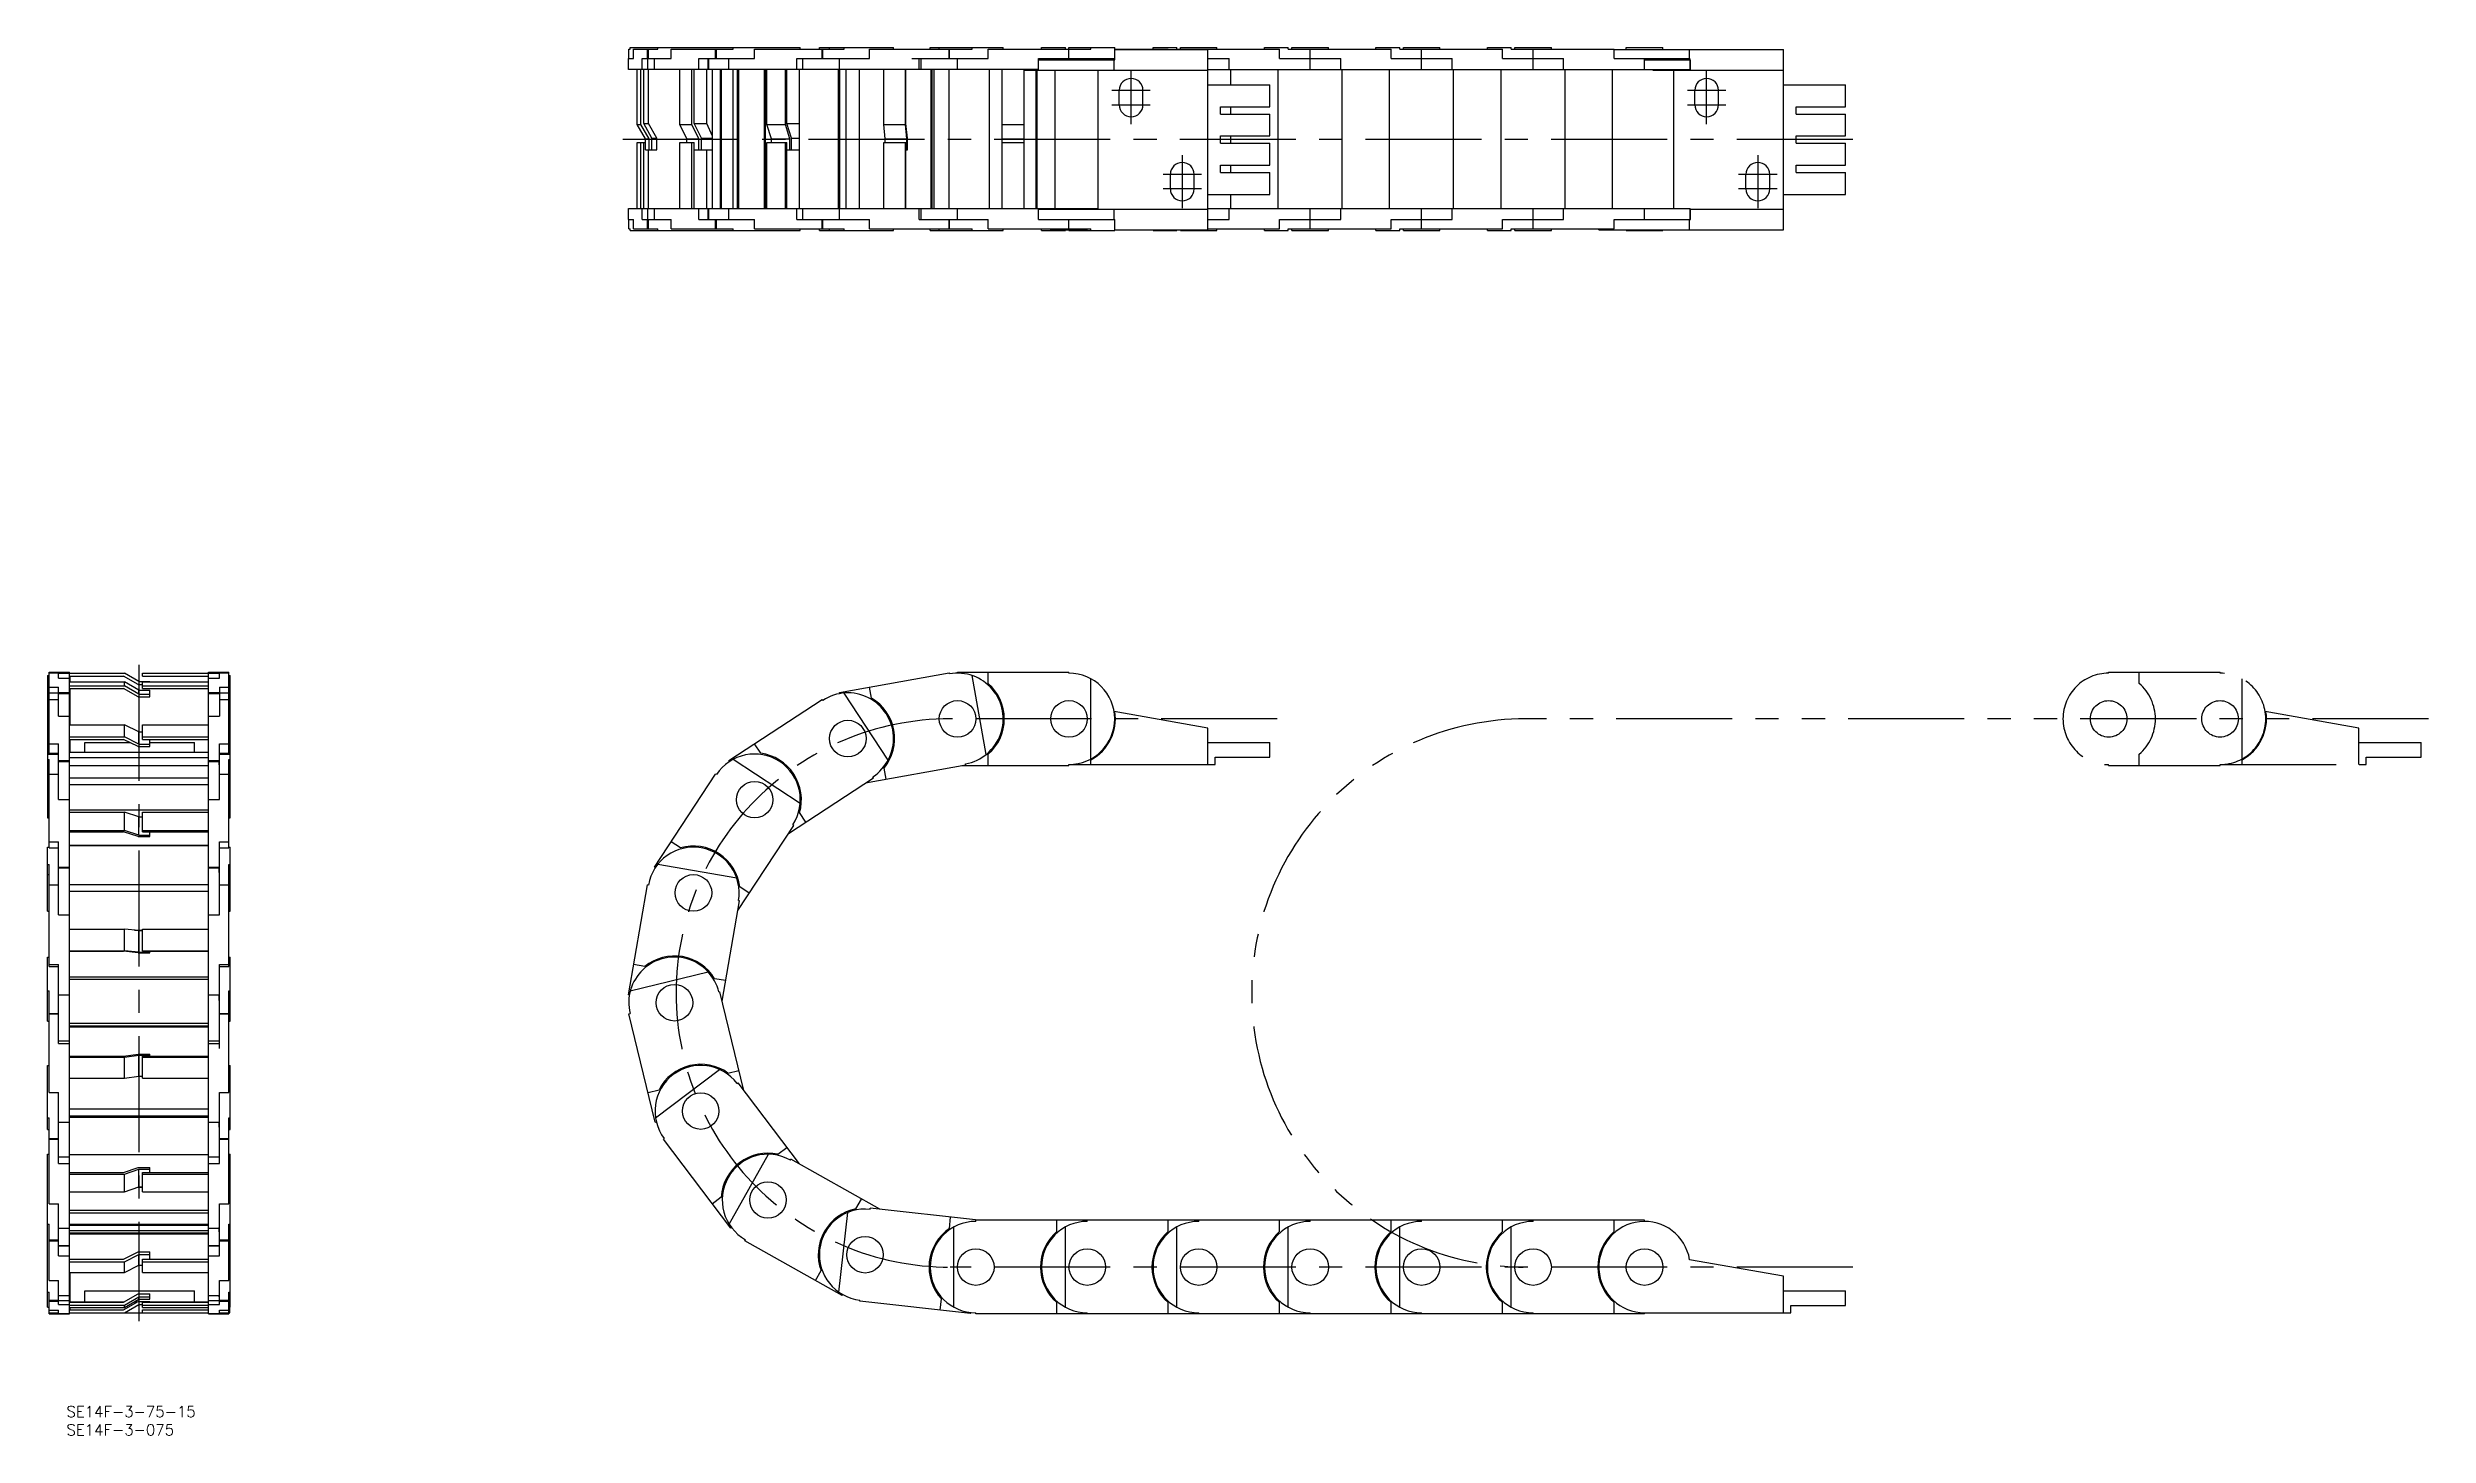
# Model space of a CAD drawing. Extents: x -25 to 626, y -33 to 346.
import ezdxf

# ---------------------------------------------------------------- set-up
doc = ezdxf.new("R2010")
doc.units = 0
doc.linetypes.add('CENTER', pattern=[50.8, 31.75, -6.35, 6.35, -6.35])
doc.linetypes.add('PHANTOM', pattern=[63.5, 31.75, -6.35, 6.35, -6.35, 6.35, -6.35])
doc.layers.get('0').update_dxf_attribs({"linetype": 'CONTINUOUS'})
doc.layers.add('CENTER', color=1, linetype='CENTER')
doc.styles.get("Standard").update_dxf_attribs({"font": 'txt.shx', "height": 3, "bigfont": 'bigfont.shx'})

msp = doc.modelspace()

# ---------------------------------------------------------------- linework, layer by layer
at = {"color": 7, "linetype": 'CONTINUOUS'}
for p, q in [((134.03, 343.46), (134.03, 346.06)), ((134.03, 346.06), (134.46, 346.06)), ((134.46, 346.06), (134.46, 346.46)), ((134.46, 346.46), (180.97, 346.46)), ((135.34, 343.46), (135.34, 346.06)), ((135.34, 346.06), (141.95, 346.06)), ((139.12, 343.46), (139.12, 346.06)), ((139.42, 343.46), (139.42, 346.06)), ((141.95, 346.06), (141.95, 346.46)), ((145.62, 343.46), (145.62, 346.06)), ((145.62, 346.06), (162.6, 346.06)), ((157.77, 343.46), (157.77, 346.06)), ((158.02, 343.46), (158.02, 346.06)), ((162.6, 346.06), (162.6, 346.46)), ((168.44, 343.46), (168.44, 346.06)), ((168.44, 346.06), (192.99, 346.06)), ((180.97, 346.06), (180.97, 346.46)), ((186.19, 346.06), (186.19, 346.46)), ((186.19, 346.46), (206.48, 346.46)), ((186.96, 343.46), (186.96, 346.06)), ((187.13, 343.46), (187.13, 346.06)), ((188.98, 346.06), (188.98, 346.46)), ((192.99, 346.06), (192.99, 346.46)), ((199.94, 343.46), (199.94, 346.06)), ((199.94, 346.06), (227.97, 346.06)), ((206.48, 346.06), (206.48, 346.46)), ((216.5, 346.06), (216.5, 346.46)), ((216.5, 346.46), (236.5, 346.46)), ((219, 346.06), (219, 346.46)), ((221.74, 343.46), (221.74, 346.06)), ((221.79, 343.46), (221.79, 346.06)), ((227.97, 346.06), (227.97, 346.46)), ((232.35, 343.46), (232.35, 346.06)), ((232.35, 346.06), (260.5, 346.06)), ((236.5, 346.06), (236.5, 346.46)), ((247, 346.06), (247, 346.46)), ((247, 346.46), (253.5, 346.46)), ((253.5, 346.06), (253.5, 346.46)), ((254.5, 343.46), (254.5, 346.46)), ((254.5, 346.46), (267, 346.46)), ((260.5, 346.06), (260.5, 346.46)), ((267, 343.45), (267, 346.46)), ((267, 346.06), (281.65, 346.06)), ((267, 345.93), (292.5, 345.93)), ((267.04, 343.11), (267.04, 345.93)), ((277.5, 346.06), (277.5, 346.46)), ((277.5, 346.46), (284, 346.46)), ((281.65, 345.93), (281.65, 346.06)), ((284, 346.06), (284, 346.46)), ((284, 346.06), (312.15, 346.06)), ((285, 346.06), (285, 346.46)), ((285, 346.46), (295, 346.46)), ((290, 345.93), (290, 346.06)), ((292.5, 296.63), (292.5, 345.93)), ((295, 346.06), (295, 346.46)), ((308, 346.06), (308, 346.46)), ((308, 346.46), (314.5, 346.46)), ((312.15, 343.46), (312.15, 346.06)), ((314.5, 346.06), (314.5, 346.46)), ((314.5, 346.06), (342.65, 346.06)), ((315.5, 346.06), (315.5, 346.46)), ((315.5, 346.46), (325.5, 346.46)), ((320.5, 340.46), (320.5, 346.06)), ((325.5, 346.06), (325.5, 346.46)), ((338.5, 346.06), (338.5, 346.46)), ((338.5, 346.46), (345, 346.46)), ((342.65, 343.46), (342.65, 346.06)), ((345, 346.06), (345, 346.46)), ((345, 346.06), (373.15, 346.06)), ((346, 346.06), (346, 346.46)), ((346, 346.46), (356, 346.46)), ((351, 340.46), (351, 346.06)), ((356, 346.06), (356, 346.46)), ((369, 346.06), (369, 346.46)), ((369, 346.46), (375.5, 346.46)), ((373.15, 343.46), (373.15, 346.06)), ((375.5, 346.06), (375.5, 346.46)), ((375.5, 346.06), (381.5, 346.06)), ((376.5, 346.06), (376.5, 346.46)), ((376.5, 346.46), (386.5, 346.46)), ((381.5, 340.46), (381.5, 346.06)), ((381.5, 346.06), (403.65, 346.06)), ((386.5, 346.06), (386.5, 346.46)), ((403.65, 343.46), (403.65, 346.06)), ((403.65, 345.93), (450, 345.93)), ((407, 345.93), (407, 346.46)), ((407, 346.46), (417, 346.46)), ((417, 345.93), (417, 346.46)), ((424.33, 343.11), (424.33, 345.93)), ((450, 296.63), (450, 345.93)), ((133.92, 340.46), (133.92, 343.46)), ((133.92, 343.46), (135.34, 343.46)), ((246.15, 340.46), (133.92, 340.46)), ((136.3, 325.46), (136.3, 340.46)), ((137.33, 325.46), (137.33, 340.46)), ((137.7, 340.46), (137.7, 343.46)), ((137.7, 343.46), (145.62, 343.46)), ((138.12, 325.67), (138.12, 340.46)), ((139.23, 340.46), (139.23, 343.46)), ((139.47, 325.67), (139.47, 340.46)), ((140.53, 343.45), (140.53, 343.46)), ((140.53, 343.45), (141.03, 343.45)), ((141.03, 340.46), (141.03, 343.46)), ((148.01, 325.46), (148.01, 340.46)), ((151.3, 325.46), (151.3, 340.46)), ((151.97, 325.67), (151.97, 340.46)), ((153.19, 340.46), (153.19, 343.46)), ((153.19, 343.46), (168.44, 343.46)), ((155.4, 325.67), (155.4, 340.46)), ((155.78, 340.46), (155.78, 343.45)), ((155.78, 343.45), (155.97, 343.45)), ((155.97, 340.46), (155.97, 343.46)), ((156.99, 302.46), (156.99, 340.46)), ((159.17, 302.46), (159.17, 340.46)), ((159.45, 302.46), (159.45, 340.46)), ((160.4, 343.45), (160.4, 343.46)), ((160.4, 343.45), (161.46, 343.45)), ((161.46, 340.46), (161.46, 343.46)), ((162.56, 302.46), (162.56, 340.46)), ((163.81, 302.46), (163.81, 340.46)), ((164.14, 302.46), (164.14, 340.46)), ((171.14, 302.46), (171.14, 340.46)), ((171.48, 302.46), (171.48, 340.46)), ((171.86, 325.46), (171.86, 340.46)), ((176.88, 325.46), (176.88, 340.46)), ((177.32, 325.67), (177.32, 340.46)), ((179.98, 340.46), (179.98, 343.46)), ((179.98, 343.46), (199.94, 343.46)), ((180.78, 302.46), (180.78, 340.46)), ((181.68, 340.46), (181.68, 343.45)), ((190.38, 343.45), (190.38, 343.46)), ((190.38, 343.45), (191.72, 343.45)), ((191.44, 302.46), (191.44, 340.46)), ((191.72, 340.46), (191.72, 343.46)), ((191.79, 302.46), (191.79, 340.46)), ((193.52, 302.46), (193.52, 340.46)), ((197.21, 302.46), (197.21, 340.46)), ((203.83, 325.46), (203.83, 340.46)), ((209.73, 325.46), (209.73, 340.46)), ((209.87, 325.67), (209.87, 340.46)), ((211.5, 343.46), (232.35, 343.46)), ((213.52, 340.46), (213.52, 343.46)), ((214.07, 340.46), (214.07, 343.45)), ((216.75, 302.46), (216.75, 340.46)), ((217.04, 302.46), (217.04, 340.46)), ((217.6, 302.46), (217.6, 340.46)), ((221.69, 302.46), (221.69, 340.46)), ((224, 340.46), (224, 343.46)), ((232.75, 302.46), (232.75, 340.46)), ((236.25, 302.46), (236.25, 340.46)), ((242.25, 302.46), (242.25, 340.46)), ((242.25, 340.28), (292.5, 340.28)), ((245.5, 302.46), (245.5, 340.28)), ((245.75, 302.46), (245.75, 340.28)), ((246.15, 340.46), (246.15, 343.46)), ((246.15, 343.46), (258.05, 343.46)), ((246.15, 343.11), (267.04, 343.11)), ((249.5, 343.11), (249.5, 343.46)), ((250.75, 302.46), (250.75, 340.28)), ((258.05, 343.45), (258.05, 343.46)), ((258.05, 343.45), (267, 343.45)), ((259.5, 343.11), (259.5, 343.45)), ((260.5, 343.11), (260.5, 343.45)), ((262.5, 302.28), (262.5, 340.28)), ((266.83, 340.28), (266.83, 343.11)), ((292.5, 343.46), (298.35, 343.46)), ((292.5, 343.46), (298.35, 343.46)), ((292.5, 340.46), (424.5, 340.46)), ((298.35, 340.46), (298.35, 343.46)), ((298.75, 336.28), (298.75, 340.46)), ((311.75, 302.46), (311.75, 340.46)), ((312.15, 343.46), (328.85, 343.46)), ((328.85, 340.46), (328.85, 343.46)), ((329.25, 302.46), (329.25, 340.46)), ((342.25, 302.46), (342.25, 340.46)), ((342.65, 343.46), (359.35, 343.46)), ((359.35, 340.46), (359.35, 343.46)), ((359.75, 302.46), (359.75, 340.46)), ((372.75, 302.46), (372.75, 340.46)), ((373.15, 343.46), (389.85, 343.46)), ((389.85, 340.46), (389.85, 343.46)), ((390.25, 302.46), (390.25, 340.46)), ((403.25, 302.46), (403.25, 340.46)), ((403.65, 343.46), (424.5, 343.46)), ((412, 340.46), (412, 343.46)), ((412, 343.11), (424.54, 343.11)), ((414.24, 340.28), (414.24, 340.46)), ((414.24, 340.28), (450, 340.28)), ((420, 302.46), (420, 340.28)), ((420, 340.28), (420.43, 340.28)), ((424.5, 340.46), (424.5, 343.11)), ((424.54, 340.28), (424.54, 343.11)), ((268.25, 330.78), (268.25, 334.78)), ((274.75, 330.78), (274.75, 334.78)), ((292.5, 336.28), (309.5, 336.28)), ((309.5, 330.28), (309.5, 336.28)), ((425.75, 330.78), (425.75, 334.78)), ((432.25, 330.78), (432.25, 334.78)), ((450, 336.28), (467, 336.28)), ((467, 330.28), (467, 336.28)), ((296, 328.28), (296, 330.28)), ((296, 330.28), (309.5, 330.28)), ((296, 328.28), (309.5, 328.28)), ((298.75, 328.28), (298.75, 330.28)), ((309.5, 322.28), (309.5, 328.28)), ((453.5, 328.28), (453.5, 330.28)), ((453.5, 330.28), (467, 330.28)), ((453.5, 328.28), (467, 328.28)), ((467, 322.28), (467, 328.28)), ((136.3, 325.46), (137.33, 325.46)), ((138.58, 321.46), (136.3, 325.46)), ((136.3, 302.46), (136.3, 320.46)), ((136.3, 320.46), (138.58, 320.46)), ((139.6, 321.46), (137.33, 325.46)), ((137.33, 302.46), (137.33, 320.46)), ((138.12, 325.67), (139.47, 325.67)), ((140.39, 321.67), (138.12, 325.67)), ((138.12, 302.46), (138.12, 320.46)), ((138.58, 318.46), (138.58, 321.46)), ((138.58, 321.46), (139.6, 321.46)), ((141.71, 321.67), (139.47, 325.67)), ((139.6, 318.46), (139.6, 321.46)), ((140.39, 318.46), (140.39, 321.67)), ((140.39, 321.67), (141.71, 321.67)), ((141.71, 318.46), (141.71, 321.67)), ((148.01, 325.46), (151.3, 325.46)), ((149.94, 321.46), (148.01, 325.46)), ((148.01, 302.46), (148.01, 320.46)), ((148.01, 320.46), (151.97, 320.46)), ((149.94, 320.46), (149.94, 321.46)), ((149.94, 321.46), (153.23, 321.46)), ((153.23, 321.46), (151.3, 325.46)), ((151.3, 302.46), (151.3, 320.46)), ((151.97, 325.67), (155.4, 325.67)), ((153.9, 321.67), (151.97, 325.67)), ((151.97, 302.46), (151.97, 320.46)), ((153.23, 318.46), (153.23, 321.46)), ((153.9, 318.46), (153.9, 321.67)), ((153.9, 321.67), (156.99, 321.67)), ((156.99, 322.22), (155.4, 325.67)), ((171.86, 325.46), (176.88, 325.46)), ((173.13, 321.46), (171.86, 325.46)), ((171.86, 302.46), (171.86, 320.46)), ((171.86, 320.46), (177.32, 320.46)), ((173.13, 320.46), (173.13, 321.46)), ((173.13, 321.46), (178.15, 321.46)), ((178.15, 321.46), (176.88, 325.46)), ((176.88, 302.46), (176.88, 320.46)), ((177.32, 325.67), (180.78, 325.67)), ((178.59, 321.67), (177.32, 325.67)), ((177.32, 302.46), (177.32, 320.46)), ((178.15, 318.46), (178.15, 321.46)), ((178.59, 318.46), (178.59, 321.67)), ((178.59, 321.67), (180.78, 321.67)), ((203.83, 325.46), (209.73, 325.46)), ((204.24, 321.46), (203.83, 325.46)), ((203.83, 302.46), (203.83, 320.46)), ((203.83, 320.46), (209.87, 320.46)), ((204.2, 320.46), (204.2, 321.78)), ((204.24, 320.46), (204.24, 321.46)), ((204.24, 321.46), (210.14, 321.46)), ((210.14, 321.46), (209.73, 325.46)), ((209.73, 302.46), (209.73, 320.46)), ((210.28, 321.67), (209.87, 325.67)), ((209.87, 302.46), (209.87, 320.46)), ((210.14, 318.46), (210.14, 321.46)), ((210.28, 318.46), (210.28, 321.67)), ((236.25, 325.46), (242.25, 325.46)), ((236.25, 321.46), (242.25, 321.46)), ((236.25, 320.46), (242.25, 320.46)), ((296, 320.28), (296, 322.28)), ((296, 322.28), (309.5, 322.28)), ((296, 320.28), (309.5, 320.28)), ((298.75, 320.28), (298.75, 322.28)), ((309.5, 314.28), (309.5, 320.28)), ((453.5, 320.28), (453.5, 322.28)), ((453.5, 322.28), (467, 322.28)), ((453.5, 320.28), (467, 320.28)), ((467, 314.28), (467, 320.28)), ((138.58, 318.46), (141.71, 318.46)), ((139.47, 302.46), (139.47, 318.46)), ((151.97, 318.46), (156.99, 318.46)), ((155.4, 302.46), (155.4, 318.46)), ((177.32, 318.46), (180.78, 318.46)), ((177.79, 318.46), (177.79, 318.46)), ((177.79, 318.46), (177.79, 318.46)), ((209.87, 318.46), (210.28, 318.46)), ((296, 312.28), (296, 314.28)), ((296, 314.28), (309.5, 314.28)), ((298.75, 312.28), (298.75, 314.28)), ((453.5, 312.28), (453.5, 314.28)), ((453.5, 314.28), (467, 314.28)), ((282.25, 307.78), (282.25, 311.78)), ((288.75, 307.78), (288.75, 311.78)), ((292.5, 306.28), (309.5, 306.28)), ((296, 312.28), (309.5, 312.28)), ((298.75, 302.46), (298.75, 306.28)), ((309.5, 306.28), (309.5, 312.28)), ((439.75, 307.78), (439.75, 311.78)), ((446.25, 307.78), (446.25, 311.78)), ((450, 306.28), (467, 306.28)), ((453.5, 312.28), (467, 312.28)), ((467, 306.28), (467, 312.28)), ((133.92, 299.46), (133.92, 302.46)), ((133.92, 299.46), (133.92, 302.46)), ((133.92, 302.46), (262.5, 302.46)), ((137.7, 299.46), (137.7, 302.46)), ((139.23, 299.46), (139.23, 302.46)), ((141.03, 299.46), (141.03, 302.46)), ((153.19, 299.46), (153.19, 302.46)), ((155.78, 299.46), (155.78, 302.46)), ((155.97, 299.46), (155.97, 302.46)), ((161.46, 299.46), (161.46, 302.46)), ((179.98, 299.46), (179.98, 302.46)), ((181.68, 299.46), (181.68, 302.46)), ((191.72, 299.46), (191.72, 302.46)), ((213.52, 299.46), (213.52, 302.46)), ((214.07, 299.46), (214.07, 302.46)), ((224, 299.46), (224, 302.46)), ((246.15, 299.46), (246.15, 302.46)), ((246.15, 302.28), (292.5, 302.28)), ((259.5, 302.28), (259.5, 302.46)), ((266.83, 299.46), (266.83, 302.28)), ((292.5, 302.46), (424.5, 302.46)), ((298.35, 299.46), (298.35, 302.46)), ((320.5, 296.86), (320.5, 302.46)), ((328.85, 299.46), (328.85, 302.46)), ((351, 296.86), (351, 302.46)), ((359.35, 299.46), (359.35, 302.46)), ((381.5, 296.86), (381.5, 302.46)), ((389.85, 299.46), (389.85, 302.46)), ((412, 299.46), (412, 302.46)), ((424.5, 299.46), (424.5, 302.46)), ((424.5, 302.28), (424.54, 302.28)), ((424.54, 299.46), (424.54, 302.28)), ((424.54, 302.28), (450, 302.28)), ((133.92, 299.46), (135.34, 299.46)), ((134.03, 296.86), (134.03, 299.46)), ((134.03, 296.86), (134.46, 296.86)), ((134.46, 296.46), (134.46, 296.86)), ((134.46, 296.46), (180.97, 296.46)), ((135.34, 296.86), (135.34, 299.46)), ((135.34, 296.86), (141.95, 296.86)), ((137.7, 299.46), (145.62, 299.46)), ((139.12, 296.86), (139.12, 299.46)), ((139.42, 296.86), (139.42, 299.46)), ((140.53, 299.46), (140.53, 299.46)), ((140.53, 299.46), (141.03, 299.46)), ((141.95, 296.46), (141.95, 296.86)), ((145.62, 296.86), (145.62, 299.46)), ((145.62, 296.86), (162.6, 296.86)), ((153.19, 299.46), (168.44, 299.46)), ((155.78, 299.46), (155.97, 299.46)), ((157.77, 296.86), (157.77, 299.46)), ((158.02, 296.86), (158.02, 299.46)), ((160.4, 299.46), (160.4, 299.46)), ((160.4, 299.46), (160.4, 299.46)), ((160.4, 299.46), (161.62, 299.46)), ((162.6, 296.46), (162.6, 296.86)), ((162.6, 296.46), (162.6, 296.86)), ((168.44, 296.86), (168.44, 299.46)), ((168.44, 296.86), (192.99, 296.86)), ((179.98, 299.46), (199.94, 299.46)), ((180.97, 296.46), (180.97, 296.86)), ((186.19, 296.46), (186.19, 296.86)), ((186.19, 296.46), (206.48, 296.46)), ((186.96, 296.86), (186.96, 299.46)), ((187.13, 296.86), (187.13, 299.46)), ((188.98, 296.46), (188.98, 296.86)), ((190.38, 299.46), (190.38, 299.46)), ((190.38, 299.46), (191.77, 299.46)), ((192.99, 296.46), (192.99, 296.86)), ((199.94, 296.86), (199.94, 299.46)), ((199.94, 296.86), (221.74, 296.86)), ((199.94, 296.86), (227.97, 296.86)), ((206.48, 296.46), (206.48, 296.86)), ((213.52, 299.46), (232.35, 299.46)), ((216.5, 296.46), (216.5, 296.86)), ((216.5, 296.46), (236.5, 296.46)), ((219, 296.46), (219, 296.86)), ((221.74, 296.86), (221.74, 299.46)), ((221.79, 296.86), (221.79, 299.46)), ((227.97, 296.46), (227.97, 296.86)), ((232.35, 296.86), (232.35, 299.46)), ((232.35, 296.86), (260.5, 296.86)), ((236.5, 296.46), (236.5, 296.86)), ((246.15, 299.46), (267.04, 299.46)), ((247, 296.46), (247, 296.86)), ((247, 296.46), (253.5, 296.46)), ((249.5, 296.63), (249.5, 296.86)), ((249.5, 296.63), (259.5, 296.63)), ((253.5, 296.46), (253.5, 296.63)), ((254.5, 296.86), (254.5, 299.46)), ((254.5, 296.46), (254.5, 296.63)), ((254.5, 296.46), (267, 296.46)), ((259.5, 296.63), (259.5, 296.86)), ((260.5, 296.46), (260.5, 296.86)), ((267, 296.46), (267, 299.46)), ((267, 296.63), (292.5, 296.63)), ((267.04, 296.63), (267.04, 299.46)), ((277.5, 296.46), (277.5, 296.63)), ((277.5, 296.46), (284, 296.46)), ((284, 296.46), (284, 296.63)), ((285, 296.46), (285, 296.63)), ((285, 296.46), (295, 296.46)), ((292.5, 299.46), (298.35, 299.46)), ((292.5, 296.86), (312.15, 296.86)), ((295, 296.46), (295, 296.86)), ((308, 296.46), (308, 296.86)), ((308, 296.46), (314.5, 296.46)), ((312.15, 296.86), (312.15, 299.46)), ((312.15, 299.46), (328.85, 299.46)), ((314.5, 296.46), (314.5, 296.86)), ((314.5, 296.86), (342.65, 296.86)), ((315.5, 296.46), (315.5, 296.86)), ((315.5, 296.46), (325.5, 296.46)), ((325.5, 296.46), (325.5, 296.86)), ((338.5, 296.46), (338.5, 296.86)), ((338.5, 296.46), (345, 296.46)), ((342.65, 296.86), (342.65, 299.46)), ((342.65, 299.46), (359.35, 299.46)), ((345, 296.46), (345, 296.86)), ((345, 296.86), (373.15, 296.86)), ((346, 296.46), (346, 296.86)), ((346, 296.46), (356, 296.46)), ((356, 296.46), (356, 296.86)), ((369, 296.46), (369, 296.86)), ((369, 296.46), (375.5, 296.46)), ((373.15, 296.86), (373.15, 299.46)), ((373.15, 299.46), (389.85, 299.46)), ((375.5, 296.46), (375.5, 296.86)), ((375.5, 296.86), (403.65, 296.86)), ((376.5, 296.46), (376.5, 296.86)), ((376.5, 296.46), (386.5, 296.46)), ((386.5, 296.46), (386.5, 296.86)), ((399.5, 296.63), (399.5, 296.86)), ((399.5, 296.63), (450, 296.63)), ((403.65, 296.86), (403.65, 299.46)), ((403.65, 299.46), (412, 299.46)), ((403.65, 299.46), (424.54, 299.46)), ((407, 296.46), (407, 296.63)), ((407, 296.46), (417, 296.46)), ((417, 296.46), (417, 296.63)), ((424.33, 296.63), (424.33, 299.46)), ((-25, 174.65), (-24.6, 174.65)), ((-25, 174.65), (-25, 135.68)), ((-25, 169.91), (-22, 169.91)), ((-25, 169.87), (-24.6, 169.87)), ((-24.6, 153.18), (-24.6, 175.6)), ((-24.6, 175.6), (-19, 175.6)), ((-24.6, 175.4), (-22, 175.4)), ((-24.6, 171.48), (-22, 171.48)), ((-22, 173.92), (-22, 175.6)), ((-22, 175.3), (-4, 175.3)), ((-22, 173.92), (-19, 173.92)), ((-22, 163.53), (-22, 171.48)), ((-22, 170), (-19, 170)), ((-22, 169.71), (-19, 169.71)), ((-19, 0), (-19, 175.6)), ((-19, 174.5), (-4.21, 174.5)), ((-19, 172.94), (-4, 172.94)), ((-19, 171.88), (-4, 171.88)), ((-19, 171.09), (-4.21, 171.09)), ((-18.83, 172.94), (-18.83, 174.5)), ((-18.83, 161.14), (-18.83, 171.09)), ((-0.21, 172.19), (-4.21, 174.5)), ((-0.21, 168.81), (-4.21, 171.09)), ((0, 172.99), (-4, 175.3)), ((-4, 171.88), (-4, 172.94)), ((0, 170.66), (-4, 172.94)), ((0, 169.6), (-4, 171.88)), ((-0.21, 172.19), (1, 172.19)), ((0, 172.99), (3, 172.99)), ((0, 169.6), (0, 170.66)), ((0, 170.66), (3, 170.66)), ((0, 169.6), (3, 169.6)), ((1, 174.5), (1, 175.3)), ((1, 175.3), (22, 175.3)), ((1, 174.5), (19, 174.5)), ((1, 171.09), (1, 172.94)), ((1, 172.94), (19, 172.94)), ((1, 171.88), (19, 171.88)), ((1, 171.09), (19, 171.09)), ((3, 172.94), (3, 172.99)), ((3, 168.81), (3, 170.66)), ((19, 0), (19, 175.6)), ((19, 175.6), (24.6, 175.6)), ((19, 173.92), (22, 173.92)), ((19, 170), (22, 170)), ((19, 169.71), (22, 169.71)), ((22, 173.92), (22, 175.6)), ((22, 175.4), (24.6, 175.4)), ((22, 171.48), (24.6, 171.48)), ((22, 171.48), (22, 163.53)), ((22, 169.91), (25, 169.91)), ((24.6, 153.18), (24.6, 175.6)), ((24.6, 174.65), (25, 174.65)), ((24.6, 169.87), (25, 169.87)), ((25, 135.68), (25, 174.65)), ((191.72, 170), (221.74, 175.4)), ((191.77, 169.71), (191.72, 170)), ((205.01, 151.52), (192.99, 169.87)), ((200.48, 168.43), (199.94, 171.48)), ((221.79, 175.1), (221.74, 175.4)), ((224, 175.6), (254.5, 175.6)), ((224, 175.3), (224, 175.6)), ((231.84, 153.07), (227.97, 174.65)), ((232.35, 172.5), (232.35, 175.6)), ((254.5, 175.3), (254.5, 175.6)), ((260.5, 151.83), (260.5, 173.77)), ((-24.6, 168.11), (-22, 168.11)), ((-22, 163.53), (-19, 163.53)), ((-19, 151.39), (-19, 163.53)), ((-0.21, 168.81), (3, 168.81)), ((19, 163.53), (22, 163.53)), ((22, 168.11), (24.6, 168.11)), ((161.46, 151.39), (186.96, 168.11)), ((187.13, 167.86), (186.96, 168.11)), ((292.5, 160.3), (266.83, 164.83)), ((-25, 162.41), (-24.6, 162.41)), ((-19, 161.14), (-4, 161.14)), ((-19, 157.85), (-4, 157.85)), ((-19, 157.18), (-4.21, 157.18)), ((-18.83, 153.7), (-18.83, 157.18)), ((-0.21, 155.25), (-4.21, 157.18)), ((-4, 157.85), (-4, 161.14)), ((0, 159.21), (-4, 161.14)), ((0, 155.92), (-4, 157.85)), ((0, 155.92), (0, 159.21)), ((0, 159.21), (1, 159.21)), ((1, 157.18), (1, 161.14)), ((1, 161.14), (19, 161.14)), ((1, 157.85), (19, 157.85)), ((1, 157.18), (19, 157.18)), ((3, 155.25), (3, 157.18)), ((24.6, 162.41), (25, 162.41)), ((292.5, 150.3), (292.5, 160.3)), ((-25, 153.18), (-22, 153.18)), ((-25, 151.72), (-24.6, 151.72)), ((-24.6, 155.97), (-22, 155.97)), ((-24.6, 153.37), (-22, 153.37)), ((-24.6, 127.49), (-24.6, 151.72)), ((-22, 140.73), (-22, 155.97)), ((-22, 151.39), (-19, 151.39)), ((-22, 151.14), (-19, 151.14)), ((-19, 153.7), (19, 153.7)), ((-19, 152.25), (19, 152.25)), ((-19, 150), (19, 150)), ((-14.83, 153.7), (-14.83, 156.3)), ((-14.83, 156.3), (-2.38, 156.3)), ((-0.21, 155.25), (3, 155.25)), ((0, 155.92), (3, 155.92)), ((3, 156.3), (15.17, 156.3)), ((15.17, 153.7), (15.17, 156.3)), ((19, 151.39), (22, 151.39)), ((19, 151.14), (22, 151.14)), ((21.99, 150.23), (21.99, 151.14)), ((21.99, 150.23), (22, 150.23)), ((21.99, 150.23), (22, 150.23)), ((22, 140.73), (22, 155.97)), ((22, 155.97), (24.6, 155.97)), ((22, 153.37), (24.6, 153.37)), ((22, 153.18), (25, 153.18)), ((24.6, 127.49), (24.6, 151.72)), ((24.6, 151.72), (25, 151.72)), ((161.62, 151.14), (161.46, 151.39)), ((180.93, 139.68), (162.6, 151.72)), ((170.14, 153.37), (168.44, 155.97)), ((198.81, 145.27), (226.26, 150.2)), ((225.14, 150), (254.5, 150)), ((226.26, 150.2), (226.21, 150.5)), ((232.35, 150), (232.35, 153.1)), ((254.5, 150.3), (294.5, 150.3)), ((254.5, 150), (254.5, 150.3)), ((260.5, 150.3), (260.5, 151.61)), ((292.5, 156.3), (309.5, 156.3)), ((294.5, 152.3), (309.5, 152.3)), ((294.5, 150.3), (294.5, 152.3)), ((309.5, 152.3), (309.5, 156.3)), ((-25, 145.68), (-24.6, 145.68)), ((-24.6, 147.71), (-22, 147.71)), ((-19, 146.65), (19, 146.65)), ((-19, 144.86), (19, 144.86)), ((22, 147.71), (24.6, 147.71)), ((24.6, 145.68), (25, 145.68)), ((141.03, 122.21), (157.77, 147.71)), ((158.02, 147.54), (157.77, 147.71)), ((177.71, 131.44), (201, 146.7)), ((201, 146.7), (200.83, 146.95)), ((204.46, 146.28), (203.91, 149.33)), ((-22, 140.73), (-19, 140.73)), ((-19, 137.87), (19, 137.87)), ((-19, 137.3), (-4, 137.3)), ((-4, 132.29), (-4, 137.3)), ((0, 136.04), (-4, 137.3)), ((1, 131.85), (1, 137.3)), ((1, 137.3), (19, 137.3)), ((19, 140.73), (22, 140.73)), ((25, 135.68), (25, 137.94)), ((182.47, 134.56), (180.78, 137.15)), ((-25, 135.68), (-24.6, 135.68)), ((-19, 132.29), (-4, 132.29)), ((-19, 131.85), (-4.21, 131.85)), ((-0.21, 130.58), (-4.21, 131.85)), ((0, 131.02), (-4, 132.29)), ((-0.21, 130.58), (3, 130.58)), ((0, 131.02), (0, 136.04)), ((0, 136.04), (1, 136.04)), ((0, 131.02), (3, 131.02)), ((1, 132.29), (19, 132.29)), ((1, 131.85), (19, 131.85)), ((3, 130.58), (3, 131.85)), ((24.6, 135.68), (25, 135.68)), ((163.89, 110.38), (179.17, 133.66)), ((179.17, 133.66), (178.92, 133.82)), ((-25, 110.19), (-25, 127.69)), ((-25, 127.69), (-24.6, 127.69)), ((-24.6, 129.19), (-22, 129.19)), ((-24.6, 127.49), (-22, 127.49)), ((-22, 109.14), (-22, 129.19)), ((-19, 128.24), (19, 128.24)), ((-19, 128.16), (19, 128.16)), ((22, 109.14), (22, 129.19)), ((22, 129.19), (24.6, 129.19)), ((22, 127.49), (24.6, 127.49)), ((24.6, 127.69), (25, 127.69)), ((25, 110.19), (25, 127.69)), ((148.21, 127.49), (145.62, 129.19)), ((-25, 122.97), (-24.6, 122.97)), ((-25, 120.19), (-24.6, 120.19)), ((-24.6, 95.02), (-24.6, 122.97)), ((-24.6, 117.37), (-22, 117.37)), ((-22, 122.21), (-19, 122.21)), ((-22, 122.05), (-19, 122.05)), ((-22, 120.73), (-21.99, 120.73)), ((-21.99, 120.73), (-21.99, 122.05)), ((-19, 117.51), (19, 117.51)), ((19, 122.21), (22, 122.21)), ((19, 122.05), (22, 122.05)), ((21.99, 120.73), (21.99, 122.05)), ((21.99, 120.73), (22, 120.73)), ((22, 117.37), (24.6, 117.37)), ((24.6, 95.02), (24.6, 122.97)), ((24.6, 122.97), (25, 122.97)), ((24.6, 120.19), (25, 120.19)), ((133.92, 87.32), (139.12, 117.37)), ((139.42, 117.32), (139.12, 117.37)), ((141.29, 122.05), (141.03, 122.21)), ((163.56, 119.23), (141.95, 122.97)), ((-19, 115.64), (19, 115.64)), ((159.6, 85.57), (164.35, 113)), ((164.35, 113), (164.05, 113.05)), ((167.02, 115.14), (164.43, 116.84)), ((-25, 110.19), (-24.6, 110.19)), ((-22, 109.14), (-19, 109.14)), ((-19, 105.25), (-4, 105.25)), ((-4, 99.34), (-4, 105.25)), ((0, 104.86), (-4, 105.25)), ((-1.18, 104.97), (1, 104.97)), ((0, 98.94), (0, 104.86)), ((0, 104.86), (1, 104.86)), ((1, 99.2), (1, 105.25)), ((1, 105.25), (19, 105.25)), ((19, 109.14), (22, 109.14)), ((24.6, 110.19), (25, 110.19)), ((-19, 99.34), (-4, 99.34)), ((-19, 99.2), (-4.21, 99.2)), ((-0.21, 98.81), (-4.21, 99.2)), ((0, 98.94), (-4, 99.34)), ((-0.21, 98.81), (3, 98.81)), ((0, 98.94), (3, 98.94)), ((1, 99.34), (19, 99.34)), ((1, 99.2), (19, 99.2)), ((3, 98.81), (3, 99.2)), ((-25, 88.38), (-25, 97.63)), ((-25, 80.13), (-25, 97.63)), ((-25, 97.63), (-24.6, 97.63)), ((-24.6, 95.55), (-22, 95.55)), ((-24.6, 95.02), (-22, 95.02)), ((-22, 74), (-22, 95.55)), ((-19, 92.2), (19, 92.2)), ((-19, 91.62), (19, 91.62)), ((22, 72.63), (22, 95.55)), ((22, 95.55), (24.6, 95.55)), ((22, 95.02), (24.6, 95.02)), ((24.6, 97.63), (25, 97.63)), ((25, 80.13), (25, 97.63)), ((134.46, 88.38), (155.77, 93.55)), ((138.4, 95.02), (135.34, 95.55)), ((160.57, 91.18), (157.51, 91.71)), ((-25, 80.21), (-25, 90.13)), ((-25, 88.38), (-24.6, 88.38)), ((-24.6, 60.59), (-24.6, 88.38)), ((-22, 87.32), (-19, 87.32)), ((-22, 87.27), (-19, 87.27)), ((-22, 85.76), (-21.99, 85.76)), ((-21.99, 85.76), (-21.99, 87.27)), ((19, 87.32), (22, 87.32)), ((19, 87.27), (22, 87.27)), ((21.99, 85.76), (21.99, 87.27)), ((21.99, 85.76), (22, 85.76)), ((24.6, 60.59), (24.6, 88.38)), ((24.6, 88.38), (25, 88.38)), ((134.21, 87.27), (133.92, 87.32)), ((158.68, 88.08), (158.97, 88.15)), ((165.54, 61.1), (158.97, 88.15)), ((-25, 80.13), (-24.6, 80.13)), ((-24.6, 82.19), (-22, 82.19)), ((-24.6, 60.59), (-24.6, 82.12)), ((-24.6, 82.12), (-22, 82.12)), ((-19, 79.58), (19, 79.58)), ((-19, 78.83), (19, 78.83)), ((-19, 78.53), (19, 78.53)), ((19, 80.04), (19, 80.04)), ((19, 80.04), (19, 80.04)), ((22, 82.19), (24.6, 82.19)), ((22, 82.12), (24.6, 82.12)), ((24.6, 80.13), (25, 80.13)), ((134.09, 82.12), (134.38, 82.19)), ((141.29, 52.48), (134.09, 82.12)), ((-22, 74), (-19, 74)), ((-21.99, 74.73), (-19, 74.73)), ((19, 74.73), (21.99, 74.73)), ((19, 74), (22, 74)), ((-25, 50.49), (-25, 67.99)), ((-25, 67.99), (-24.6, 67.99)), ((-19, 70.47), (-4.21, 70.47)), ((-19, 70.28), (-4, 70.28)), ((-4.21, 70.47), (-0.21, 71.02)), ((-4, 70.28), (0, 70.83)), ((-4, 64.45), (-4, 70.28)), ((-0.21, 71.02), (3, 71.02)), ((0, 65), (0, 70.83)), ((0, 70.83), (3, 70.83)), ((1, 64.45), (1, 70.47)), ((1, 70.47), (19, 70.47)), ((1, 70.28), (19, 70.28)), ((3, 70.47), (3, 71.02)), ((24.6, 67.99), (25, 67.99)), ((25, 50.49), (25, 67.99)), ((141.36, 53.66), (158.85, 66.9)), ((161.18, 65.9), (164.19, 66.63)), ((-24.6, 60.59), (-22, 60.59)), ((-22, 41.11), (-22, 60.59)), ((-19, 64.45), (-4, 64.45)), ((-4, 64.45), (0, 65)), ((0, 65), (1, 65)), ((1, 64.45), (19, 64.45)), ((22, 41.11), (22, 60.59)), ((22, 60.59), (24.6, 60.59)), ((139.32, 60.59), (142.33, 61.32)), ((163.69, 63.04), (163.93, 63.22)), ((180.73, 41.01), (163.93, 63.22)), ((-25, 53.66), (-24.6, 53.66)), ((-24.6, 47.95), (-24.6, 53.66)), ((-24.6, 30.11), (-24.6, 53.66)), ((-22, 52.48), (-19, 52.48)), ((-21.99, 51.1), (-21.99, 52.48)), ((-19, 56.06), (19, 56.06)), ((-19, 56.06), (19, 56.06)), ((-19, 54.15), (19, 54.15)), ((-19, 54.15), (19, 54.15)), ((-19, 53.81), (19, 53.81)), ((-19, 53.81), (19, 53.81)), ((19, 52.48), (22, 52.48)), ((21.99, 51.1), (21.99, 52.48)), ((24.6, 30.11), (24.6, 53.66)), ((24.6, 53.66), (25, 53.66)), ((141.29, 52.48), (141.58, 52.55)), ((-25, 50.49), (-24.6, 50.49)), ((-24.6, 47.95), (-22, 47.95)), ((-24.6, 47.77), (-22, 47.77)), ((-22, 51.1), (-21.99, 51.1)), ((21.99, 51.1), (22, 51.1)), ((22, 47.95), (24.6, 47.95)), ((22, 47.77), (24.6, 47.77)), ((24.6, 50.49), (25, 50.49)), ((143.52, 47.77), (143.76, 47.95)), ((161.92, 23.45), (143.52, 47.77)), ((-25, 1.83), (-25, 43.67)), ((-25, 43.67), (-24.6, 43.67)), ((-22, 41.11), (-19, 41.11)), ((-21.99, 42.98), (-19, 42.98)), ((-19, 43.64), (19, 43.64)), ((-4.21, 38.67), (-0.21, 40.06)), ((-4, 38.18), (0, 39.58)), ((-0.21, 40.06), (3, 40.06)), ((0, 34.79), (0, 39.58)), ((0, 39.58), (3, 39.58)), ((3, 38.67), (3, 40.06)), ((19, 42.99), (21.99, 42.99)), ((19, 42.98), (21.99, 42.98)), ((19, 41.11), (22, 41.11)), ((24.6, 43.67), (25, 43.67)), ((25, 1.83), (25, 43.67)), ((161.51, 24.57), (172.29, 43.67)), ((174.82, 43.68), (177.3, 45.55)), ((178.27, 42.06), (178.41, 42.32)), ((202.7, 28.61), (178.41, 42.32)), ((-19, 38.67), (-4.21, 38.67)), ((-19, 38.18), (-4, 38.18)), ((-19, 33.4), (-4, 33.4)), ((-4, 33.4), (-4, 38.18)), ((-4, 33.4), (0, 34.79)), ((-0.34, 34.67), (1, 34.67)), ((0, 34.79), (1, 34.79)), ((1, 33.4), (1, 38.67)), ((1, 38.67), (19, 38.67)), ((1, 38.18), (19, 38.18)), ((1, 33.4), (19, 33.4)), ((-24.6, 30.11), (-22, 30.11)), ((-22, 15.92), (-22, 30.11)), ((-19, 28.41), (19, 28.41)), ((-19, 27.64), (19, 27.64)), ((22, 23.45), (22, 30.11)), ((22, 15.92), (22, 30.11)), ((22, 30.11), (24.6, 30.11)), ((156.88, 30.11), (159.35, 31.98)), ((191.51, 5.95), (193.94, 27.75)), ((196.18, 28.74), (197.71, 31.43)), ((200.07, 28.61), (200.11, 28.9)), ((229.71, 25.6), (200.11, 28.9)), ((221.78, 23.37), (222.12, 26.45)), ((-25, 24.57), (-24.6, 24.57)), ((-25, 18.64), (-25, 21.18)), ((-25, 18.64), (-25, 21.18)), ((-24.6, 9.14), (-24.6, 24.57)), ((-24.6, 20.28), (-22, 20.28)), ((-24.6, 20.02), (-22, 20.02)), ((-22, 23.45), (-19, 23.45)), ((-22, 22.48), (-21.99, 22.48)), ((-21.99, 22.48), (-21.99, 23.45)), ((-19, 24.5), (19, 24.5)), ((-19, 24.23), (19, 24.23)), ((-19, 22.81), (19, 22.81)), ((-19, 22.14), (19, 22.14)), ((-19, 21.9), (19, 21.9)), ((19, 23.45), (22, 23.45)), ((21.99, 22.48), (21.99, 23.63)), ((21.99, 22.48), (21.99, 23.45)), ((21.99, 22.48), (22, 22.48)), ((21.99, 22.48), (22, 22.48)), ((22, 20.28), (24.6, 20.28)), ((22, 20.02), (24.6, 20.02)), ((24.6, 9.14), (24.6, 24.57)), ((24.6, 24.57), (25, 24.57)), ((161.92, 23.45), (162.16, 23.63)), ((165.83, 20.02), (165.98, 20.28)), ((192.4, 5.03), (165.83, 20.02)), ((223, 1.83), (223, 23.77)), ((412, 25.6), (229, 25.6)), ((229, 25.3), (229, 25.6)), ((251.15, 22.5), (251.15, 25.6)), ((253.5, 1.83), (253.5, 23.77)), ((259.5, 25.3), (259.5, 25.6)), ((281.65, 22.5), (281.65, 25.6)), ((284, 1.83), (284, 23.77)), ((290, 25.3), (290, 25.6)), ((312.15, 22.5), (312.15, 25.6)), ((314.5, 1.83), (314.5, 23.77)), ((320.5, 25.3), (320.5, 25.6)), ((342.65, 22.5), (342.65, 25.6)), ((345, 1.83), (345, 23.77)), ((351, 25.3), (351, 25.6)), ((373.15, 22.5), (373.15, 25.6)), ((375.5, 1.83), (375.5, 23.77)), ((381.5, 25.3), (381.5, 25.6)), ((403.65, 22.5), (403.65, 25.6)), ((412, 25.3), (412, 25.6)), ((-25, 17.8), (-25, 17.8)), ((-22, 18.67), (-19, 18.67)), ((-22, 15.92), (-19, 15.92)), ((-21.99, 18.62), (-21.99, 18.67)), ((-21.99, 18.62), (-19, 18.62)), ((-19, 14.96), (-4.21, 14.96)), ((-19, 14.26), (-4, 14.26)), ((-4.21, 14.96), (-0.21, 16.97)), ((-4, 14.26), (0, 16.28)), ((-4, 11.32), (-4, 14.26)), ((-4, 11.32), (0, 13.33)), ((-0.21, 16.97), (3, 16.97)), ((0, 13.33), (0, 16.28)), ((0, 16.28), (3, 16.28)), ((0, 13.33), (1, 13.33)), ((1, 11.32), (1, 14.96)), ((1, 14.96), (19, 14.96)), ((1, 14.26), (19, 14.26)), ((3, 14.96), (3, 16.97)), ((19, 18.67), (22, 18.67)), ((19, 18.62), (21.99, 18.62)), ((19, 15.92), (22, 15.92)), ((21.99, 18.62), (21.99, 18.67)), ((21.99, 18.62), (21.99, 18.67)), ((450, 10.3), (424.33, 14.83)), ((-24.6, 9.14), (-22, 9.14)), ((-22, 2.54), (-22, 9.14)), ((-19, 11.32), (-4, 11.32)), ((-18.83, 3.3), (-18.83, 11.32)), ((1, 11.32), (19, 11.32)), ((22, 5.03), (22, 9.14)), ((22, 2.54), (22, 9.14)), ((22, 9.14), (24.6, 9.14)), ((22, 9.14), (24.6, 9.14)), ((185.13, 9.14), (186.65, 11.84)), ((450, 0.3), (450, 10.3)), ((-25, 5.95), (-24.6, 5.95)), ((-25, 1.83), (-24.6, 1.83)), ((-24.6, 0), (-24.6, 5.95)), ((-24.6, 3.76), (-22, 3.76)), ((-24.6, 3.46), (-22, 3.46)), ((-24.6, 1.01), (-22, 1.01)), ((-24.6, 0.3), (-22, 0.3)), ((-22, 5.03), (-19, 5.03)), ((-22, 4.67), (-21.99, 4.67)), ((-22, 3.68), (-19, 3.68)), ((-22, 2.54), (-19, 2.54)), ((-22, 0), (-22, 1.01)), ((-22, 0.08), (-19, 0.08)), ((-21.99, 4.67), (-21.99, 5.03)), ((-19, 3.2), (-4.21, 3.2)), ((-19, 2.4), (-4, 2.4)), ((-19, 1.74), (-4, 1.74)), ((-19, 1.1), (-4.21, 1.1)), ((-19, 0.3), (-4, 0.3)), ((-18.83, 3.2), (-18.83, 3.3)), ((-18.83, 3.3), (-4.03, 3.3)), ((-18.83, 1.1), (-18.83, 1.74)), ((-14.83, 3.3), (-14.83, 6.3)), ((-14.83, 6.3), (15.17, 6.3)), ((-4.21, 3.2), (-0.21, 5.49)), ((-4.21, 1.1), (-0.21, 3.41)), ((-4, 2.4), (0, 4.7)), ((-4, 1.74), (0, 4.03)), ((-4, 0.3), (0, 2.61)), ((-4, 1.74), (-4, 2.4)), ((-4, 0.3), (1, 0.3)), ((-1.27, 3.3), (-0.4, 3.3)), ((-0.21, 5.49), (3, 5.49)), ((-0.21, 3.41), (3, 3.41)), ((0, 4.03), (0, 4.7)), ((0, 4.7), (3, 4.7)), ((0, 4.03), (3, 4.03)), ((0, 2.61), (1, 2.61)), ((1, 1.74), (1, 3.2)), ((1, 3.2), (19, 3.2)), ((1, 2.4), (19, 2.4)), ((1, 1.74), (19, 1.74)), ((1, 0.3), (1, 1.1)), ((1, 1.1), (19, 1.1)), ((1, 0.3), (19, 0.3)), ((3, 4.03), (3, 5.49)), ((3, 3.2), (3, 3.41)), ((3, 3.3), (19, 3.3)), ((15.17, 3.3), (15.17, 6.3)), ((19, 5.03), (22, 5.03)), ((19, 3.68), (22, 3.68)), ((19, 2.54), (22, 2.54)), ((19, 0.08), (22, 0.08)), ((21.99, 4.67), (21.99, 5.03)), ((21.99, 4.67), (22, 4.67)), ((22, 3.76), (24.6, 3.76)), ((22, 3.46), (24.6, 3.46)), ((22, 0), (22, 1.01)), ((22, 1.01), (24.6, 1.01)), ((22, 0.3), (24.82, 0.3)), ((24.6, 0), (24.6, 5.95)), ((24.6, 5.95), (25, 5.95)), ((24.6, 1.83), (25, 1.83)), ((24.82, 0.3), (24.82, 1.83)), ((192.4, 5.03), (192.55, 5.3)), ((197.27, 3.46), (197.3, 3.76)), ((227.58, 0.08), (197.27, 3.46)), ((219.28, 1.01), (219.63, 4.08)), ((227.58, 0.08), (227.61, 0.38)), ((229, 0), (229, 0.3)), ((251.15, 0), (251.15, 3.1)), ((259.5, 0), (259.5, 0.3)), ((281.65, 0), (281.65, 3.1)), ((290, 0), (290, 0.3)), ((312.15, 0), (312.15, 3.1)), ((320.5, 0), (320.5, 0.3)), ((342.65, 0), (342.65, 3.1)), ((351, 0), (351, 0.3)), ((373.15, 0), (373.15, 3.1)), ((381.5, 0), (381.5, 0.3)), ((403.65, 0), (403.65, 3.1)), ((412, 0.3), (452, 0.3)), ((412, 0), (412, 0.3)), ((450, 6.3), (467, 6.3)), ((452, 2.3), (467, 2.3)), ((452, 0.3), (452, 2.3)), ((467, 2.3), (467, 6.3)), ((-24.6, 0), (-19, 0)), ((19, 0), (24.6, 0)), ((412, 0), (229, 0))]:
    msp.add_line(p, q, dxfattribs=at)
at = {"color": 3, "linetype": 'PHANTOM'}
for p, q in [((539, 175.6), (569.5, 175.6)), ((539, 175.3), (539, 175.6)), ((547.35, 172.5), (547.35, 175.6)), ((569.5, 175.3), (569.5, 175.6)), ((575.5, 151.83), (575.5, 173.77)), ((607.5, 160.3), (581.83, 164.83)), ((626.5, 162.8), (379.49, 162.8)), ((607.5, 150.3), (607.5, 160.3)), ((539, 150), (539, 150.3)), ((539, 150), (569.5, 150)), ((547.35, 150), (547.35, 153.1)), ((569.5, 150.3), (609.5, 150.3)), ((569.5, 150), (569.5, 150.3)), ((575.5, 150.3), (575.5, 151.61)), ((607.5, 156.3), (624.5, 156.3)), ((609.5, 152.3), (624.5, 152.3)), ((609.5, 150.3), (609.5, 152.3)), ((624.5, 152.3), (624.5, 156.3))]:
    msp.add_line(p, q, dxfattribs=at)
at = {"color": 7, "linetype": 'CONTINUOUS'}
for centre in [(224, 162.8), (254.5, 162.8), (193.98, 157.41), (168.47, 140.68), (151.73, 115.19), (146.53, 85.13), (153.72, 55.49), (172.12, 31.17), (198.69, 16.18), (229, 12.8), (259.5, 12.8), (290, 12.8), (320.5, 12.8), (351, 12.8), (381.5, 12.8), (412, 12.8)]:
    msp.add_circle(centre, 5, dxfattribs=at)
at = {"color": 3, "linetype": 'PHANTOM'}
for centre in [(539, 162.8), (569.5, 162.8)]:
    msp.add_circle(centre, 5, dxfattribs=at)
at = {"color": 7, "linetype": 'CONTINUOUS'}
for centre, radius, start, end in [((271.5, 334.78), 3.25, 0.00045, 179.99955), ((429, 334.78), 3.25, 0.00045, 179.99955), ((271.5, 330.78), 3.25, 180.00045, 359.99955), ((429, 330.78), 3.25, 180.00045, 359.99955), ((285.5, 311.78), 3.25, 0.00045, 179.99955), ((443, 311.78), 3.25, 0.00045, 179.99955), ((285.5, 307.78), 3.25, 180.00045, 359.99955), ((443, 307.78), 3.25, 180.00045, 359.99955), ((193.98, 157.41), 12.5, 303.24937, 123.2494), ((224, 162.8), 12.5, 280.18658, 100.18658), ((224, 162.8), 12.8, 310.71857, 49.28142), ((254.5, 162.8), 12.5, 270, 90), ((193.98, 157.41), 12.8, 320.90515, 59.46804), ((254.5, 162.8), 12.7, 298.19287, 9.00903), ((168.47, 140.68), 12.5, 326.71328, 146.71327), ((168.47, 140.68), 12.8, 343.96794, 82.53086), ((151.73, 115.19), 12.5, 350.17722, 170.17719), ((151.73, 115.19), 12.8, 7.43184, 105.99478), ((146.53, 85.13), 12.8, 30.89577, 129.45865), ((146.53, 85.13), 12.5, 13.6411, 193.64111), ((153.72, 55.49), 12.5, 37.105, 217.10497), ((153.72, 55.49), 12.8, 54.35964, 152.92257), ((172.12, 31.17), 12.8, 77.82354, 176.38648), ((172.12, 31.17), 12.5, 60.56893, 240.5689), ((198.69, 16.18), 12.8, 101.28743, 199.85036), ((198.69, 16.18), 12.5, 83.6317, 263.63169), ((229, 12.8), 12.8, 124.35021, 222.91317), ((229, 12.8), 12.5, 90, 270), ((259.5, 12.8), 12.8, 130.71855, 229.28143), ((259.5, 12.8), 12.5, 90, 270), ((290, 12.8), 12.8, 130.71855, 229.28143), ((290, 12.8), 12.5, 90, 270), ((320.5, 12.8), 12.8, 130.71855, 229.28146), ((320.5, 12.8), 12.5, 90, 270), ((351, 12.8), 12.8, 130.71855, 229.28146), ((351, 12.8), 12.5, 90, 270), ((381.5, 12.8), 12.8, 130.71855, 229.28146), ((381.5, 12.8), 12.5, 90, 270), ((412, 12.8), 12.8, 130.71855, 229.28145), ((412, 12.8), 12.5, 9.32518, 270)]:
    msp.add_arc(centre, radius, start, end, dxfattribs=at)
at = {"color": 3, "linetype": 'PHANTOM'}
for centre, radius, start, end in [((539, 162.8), 12.5, 90, 270), ((539, 162.8), 12.8, 310.71858, 49.28143), ((569.5, 162.8), 12.5, 270, 90), ((569.5, 162.8), 12.7, 298.19287, 9.00903), ((379.49, 87.8), 75, 90, 270)]:
    msp.add_arc(centre, radius, start, end, dxfattribs=at)
at = {"layer": 'CENTER', "color": 1, "linetype": 'CENTER'}
for p, q in [((271.5, 325.53), (271.5, 340.03)), ((429, 325.53), (429, 340.03)), ((266.25, 334.78), (276.75, 334.78)), ((423.75, 334.78), (434.25, 334.78)), ((266.25, 330.78), (276.75, 330.78)), ((423.75, 330.78), (434.25, 330.78)), ((469, 321.28), (131.92, 321.28)), ((285.5, 317.03), (285.5, 302.53)), ((443, 317.03), (443, 302.53)), ((290.75, 311.78), (280.25, 311.78)), ((290.75, 307.78), (280.25, 307.78)), ((448.25, 311.78), (437.75, 311.78)), ((448.25, 307.78), (437.75, 307.78)), ((0, 177.6), (0, -2)), ((311.5, 162.8), (221.99, 162.8)), ((469, 12.8), (221.99, 12.8))]:
    msp.add_line(p, q, dxfattribs=at)
msp.add_arc((221.99, 87.8), 75, 90, 270, dxfattribs=at)

# ---------------------------------------------------------------- texts
at = {"color": 7, "linetype": 'CONTINUOUS'}
for s, p in [('SE14F-3-75-15', (-19.84, -28.24)), ('SE14F-3-075', (-19.84, -33.24))]:
    msp.add_text(s, height=3, dxfattribs=at).set_placement(p)

doc.saveas('drawing.dxf')
